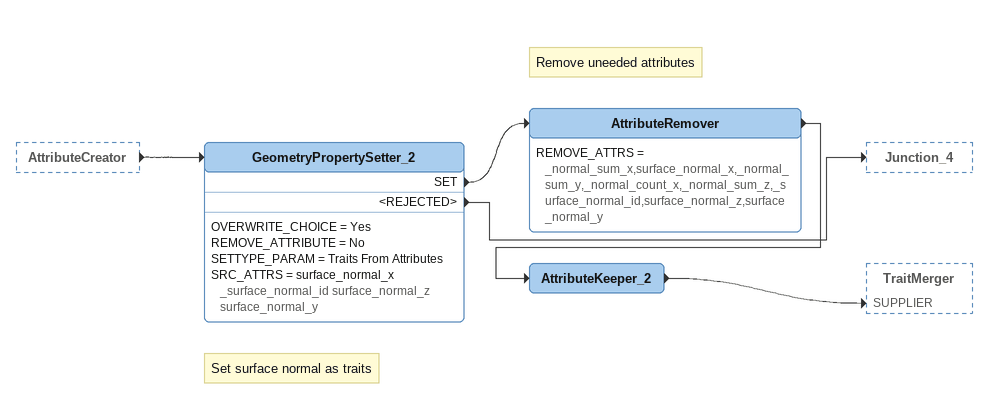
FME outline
AttributeCreator [outside]
    -> GeometryPropertySetter_2
Note: Set surface normal as traits
GeometryPropertySetter_2
    OVERWRITE_CHOICE = Yes
    REMOVE_ATTRIBUTE = No
    SETTYPE_PARAM = Traits From Attributes
    SRC_ATTRS = surface_normal_x _surface_normal_id surface_normal_z surface_normal_y
    SET -> AttributeRemover
    <REJECTED> -> Junction_4
Note: Remove uneeded attributes
AttributeRemover
    REMOVE_ATTRS = _normal_sum_x,surface_normal_x,_normal_sum_y,_normal_count_x,_normal_sum_z,_surface_normal_id,surface_normal_z,surface_normal_y
    -> AttributeKeeper_2
AttributeKeeper_2
    -> TraitMerger [SUPPLIER]
